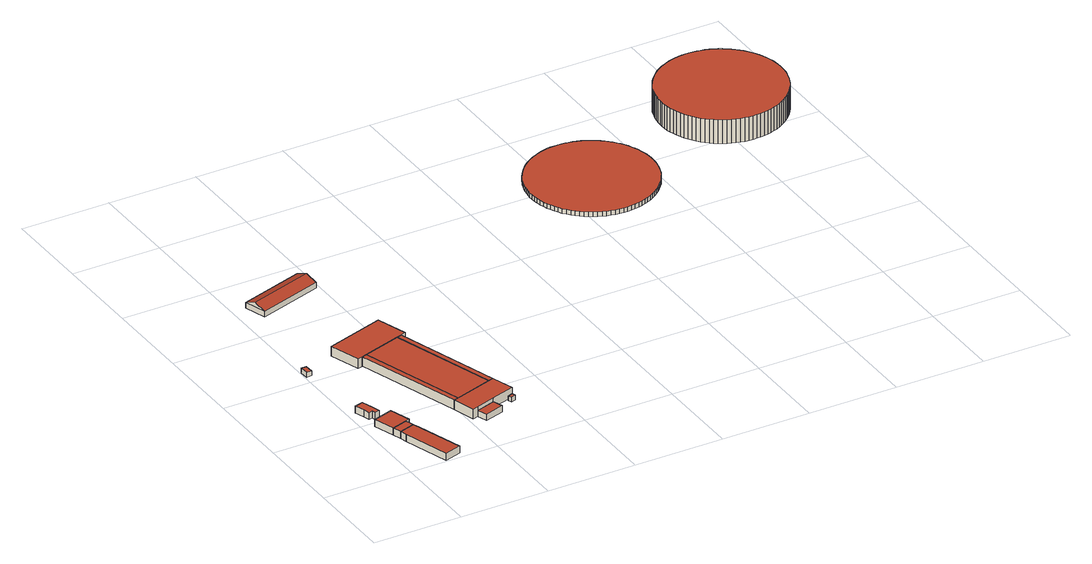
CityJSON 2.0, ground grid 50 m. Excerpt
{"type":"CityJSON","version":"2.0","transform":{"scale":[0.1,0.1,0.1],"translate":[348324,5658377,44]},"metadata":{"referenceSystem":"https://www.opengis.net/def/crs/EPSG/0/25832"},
"CityObjects":{
"building1":{"type":"Building","attributes":{"Geometrietyp2DReferenz":"3000","Gemeindeschluessel":"05315000","function":"31001_2000","roofType":"1000","measuredHeight":3.92,"storeysAboveGround":1},"address":[{"country":"Germany","locality":"Köln","thoroughfareNumber":"1","thoroughfareName":"Further Weg"}],"geometry":[{"type":"Solid","lod":"2","boundaries":[[[[0,1,2,3]],[[4,5,1,0]],[[6,7,5,4]],[[3,2,7,6]],[[4,0,3,6]],[[1,5,7,2]]]],"semantics":{"surfaces":[{"type":"WallSurface"},{"type":"RoofSurface"},{"type":"GroundSurface"}],"values":[[0,0,0,0,1,2]]}}]},
"building2":{"type":"Building","attributes":{"Geometrietyp2DReferenz":"3000","Gemeindeschluessel":"05315000","function":"31001_2000","roofType":"1000","measuredHeight":3.93,"storeysAboveGround":1},"address":[{"country":"Germany","locality":"Köln","thoroughfareNumber":"1","thoroughfareName":"Further Weg"}],"geometry":[{"type":"Solid","lod":"2","boundaries":[[[[8,9,10,0]],[[11,12,9,8]],[[13,14,12,11]],[[15,16,14,13]],[[17,18,16,15]],[[4,19,18,17]],[[0,10,19,4]],[[17,15,13,11,8,0,4]],[[9,12,14,16,18,19,10]]]],"semantics":{"surfaces":[{"type":"WallSurface"},{"type":"RoofSurface"},{"type":"GroundSurface"}],"values":[[0,0,0,0,0,0,0,1,2]]}}]},
"building3":{"type":"Building","attributes":{"Geometrietyp2DReferenz":"3000","Gemeindeschluessel":"05315000","function":"31001_2000","roofType":"1000","measuredHeight":3.98,"storeysAboveGround":1},"address":[{"country":"Germany","locality":"Köln","thoroughfareNumber":"1","thoroughfareName":"Further Weg"}],"geometry":[{"type":"Solid","lod":"2","boundaries":[[[[20,21,22,23]],[[24,25,21,20]],[[26,27,25,24]],[[28,29,27,26]],[[30,31,29,28]],[[32,33,31,30]],[[34,35,33,32]],[[23,22,35,34]],[[32,30,28,26,24,20,23,34]],[[21,25,27,29,31,33,35,22]]]],"semantics":{"surfaces":[{"type":"WallSurface"},{"type":"RoofSurface"},{"type":"GroundSurface"}],"values":[[0,0,0,0,0,0,0,0,1,2]]}}]},
"building4":{"type":"Building","attributes":{"Geometrietyp2DReferenz":"3000","Gemeindeschluessel":"05315000","function":"31001_2000","roofType":"1000","measuredHeight":3.97,"storeysAboveGround":1},"address":[{"country":"Germany","locality":"Köln","thoroughfareNumber":"1","thoroughfareName":"Further Weg"}],"geometry":[{"type":"Solid","lod":"2","boundaries":[[[[36,37,38,39]],[[3,40,37,36]],[[6,41,40,3]],[[42,43,41,6]],[[39,38,43,42]],[[6,3,36,39,42]],[[37,40,41,43,38]]]],"semantics":{"surfaces":[{"type":"WallSurface"},{"type":"RoofSurface"},{"type":"GroundSurface"}],"values":[[0,0,0,0,0,1,2]]}}]},
"building5":{"type":"Building","attributes":{"Geometrietyp2DReferenz":"3000","Gemeindeschluessel":"05315000","function":"31001_2000","roofType":"1000","measuredHeight":2.68,"storeysAboveGround":1},"address":[{"country":"Germany","locality":"Köln","thoroughfareNumber":"1","thoroughfareName":"Further Weg"}],"geometry":[{"type":"Solid","lod":"2","boundaries":[[[[44,45,46,47]],[[48,49,45,44]],[[50,51,49,48]],[[47,46,51,50]],[[48,44,47,50]],[[45,49,51,46]]]],"semantics":{"surfaces":[{"type":"WallSurface"},{"type":"RoofSurface"},{"type":"GroundSurface"}],"values":[[0,0,0,0,1,2]]}}]},
"building6":{"type":"Building","attributes":{"Geometrietyp2DReferenz":"3000","Gemeindeschluessel":"05315000","function":"51009_1610","roofType":"1000","measuredHeight":5.43},"geometry":[{"type":"Solid","lod":"2","boundaries":[[[[52,53,54,55]],[[56,57,53,52]],[[58,59,57,56]],[[55,54,59,58]],[[56,52,55,58]],[[53,57,59,54]]]],"semantics":{"surfaces":[{"type":"WallSurface"},{"type":"RoofSurface"},{"type":"GroundSurface"}],"values":[[0,0,0,0,1,2]]}}]},
"building7":{"type":"Building","attributes":{"Gemeindeschluessel":"05315000","Geometrietyp2DReferenz":"3000","function":"31001_2000"},"address":[{"country":"Germany","locality":"Köln","thoroughfareNumber":"1","thoroughfareName":"Further Weg"}],"children":["building7-1","building7-2","building7-3","building7-4"]},
"building7-1":{"type":"BuildingPart","attributes":{"roofType":"1000","measuredHeight":5.41,"storeysAboveGround":1},"parents":["building7"],"geometry":[{"type":"Solid","lod":"2","boundaries":[[[[60,61,62,63]],[[64,65,66,67]],[[60,63,64,67]],[[62,61,66,65]],[[64,63,62,65]],[[60,67,66,61]]]],"semantics":{"surfaces":[{"type":"WallSurface"},{"type":"RoofSurface"},{"type":"GroundSurface"},{"type":"ClosureSurface"}],"values":[[0,0,1,2,3,3]]}}]},
"building7-2":{"type":"BuildingPart","attributes":{"roofType":"1000","measuredHeight":5.45,"storeysAboveGround":1},"parents":["building7"],"geometry":[{"type":"MultiSurface","lod":"2","boundaries":[[[58,68,65,55]],[[69,70,68,58]],[[71,72,70,69]],[[73,74,72,71]],[[75,76,74,73]],[[77,78,76,75]],[[79,62,78,77]],[[77,75,73,71,69,58,55,79]],[[65,68,70,72,74,76,78,62]],[[79,55,64,63]],[[65,62,63,64]]],"semantics":{"surfaces":[{"type":"WallSurface"},{"type":"RoofSurface"},{"type":"GroundSurface"},{"type":"ClosureSurface"}],"values":[0,0,0,0,0,0,0,1,2,0,3]}}]},
"building7-3":{"type":"BuildingPart","attributes":{"roofType":"1000","measuredHeight":5.43,"storeysAboveGround":1},"parents":["building7"],"geometry":[{"type":"MultiSurface","lod":"2","boundaries":[[[56,80,81,82]],[[52,66,80,56]],[[83,84,61,85]],[[86,87,84,83]],[[88,89,87,86]],[[82,81,90,91]],[[88,86,83,85,52,56,82,91]],[[80,66,61,84,87,89,90,81]],[[52,85,60,67]],[[61,66,67,60]],[[88,91,92,93]],[[90,89,93,92]]],"semantics":{"surfaces":[{"type":"WallSurface"},{"type":"RoofSurface"},{"type":"GroundSurface"},{"type":"ClosureSurface"}],"values":[0,0,0,0,0,0,1,2,0,3,0,3]}}]},
"building7-4":{"type":"BuildingPart","attributes":{"roofType":"1000","measuredHeight":3.42,"storeysAboveGround":1},"parents":["building7"],"geometry":[{"type":"Solid","lod":"2","boundaries":[[[[94,95,89,93]],[[96,97,95,94]],[[92,90,97,96]],[[94,93,92,96]],[[89,95,97,90]],[[92,93,89,90]]]],"semantics":{"surfaces":[{"type":"WallSurface"},{"type":"RoofSurface"},{"type":"GroundSurface"},{"type":"ClosureSurface"}],"values":[[0,0,0,1,2,3]]}}]},
"building8":{"type":"Building","attributes":{"Geometrietyp2DReferenz":"3000","Gemeindeschluessel":"05315000","function":"31001_2000","roofType":"3100","measuredHeight":5.89,"storeysAboveGround":1},"address":[{"country":"Germany","locality":"Köln","thoroughfareNumber":"1","thoroughfareName":"Further Weg"}],"geometry":[{"type":"Solid","lod":"2","boundaries":[[[[98,99,100,101]],[[102,103,99,98]],[[104,105,103,102]],[[101,100,105,104]],[[98,106,102]],[[104,107,101]],[[101,107,106,98]],[[102,106,107,104]],[[99,103,105,100]]]],"semantics":{"surfaces":[{"type":"WallSurface"},{"type":"RoofSurface"},{"type":"GroundSurface"}],"values":[[0,0,0,0,0,0,1,1,2]]}}]},
"building9":{"type":"Building","attributes":{"Geometrietyp2DReferenz":"3000","Gemeindeschluessel":"05315000","function":"31001_2000","roofType":"1000","measuredHeight":2.74},"address":[{"country":"Germany","locality":"Köln","thoroughfareNumber":"1","thoroughfareName":"Further Weg"}],"geometry":[{"type":"Solid","lod":"2","boundaries":[[[[108,109,110,111]],[[112,113,109,108]],[[114,115,113,112]],[[111,110,115,114]],[[112,108,111,114]],[[109,113,115,110]]]],"semantics":{"surfaces":[{"type":"WallSurface"},{"type":"RoofSurface"},{"type":"GroundSurface"}],"values":[[0,0,0,0,1,2]]}}]},
"building10":{"type":"Building","attributes":{"Geometrietyp2DReferenz":"3000","Gemeindeschluessel":"05315000","function":"51009_1610","roofType":"1000","measuredHeight":5.42},"geometry":[{"type":"Solid","lod":"2","boundaries":[[[[83,116,117,77]],[[85,118,116,83]],[[79,119,118,85]],[[77,117,119,79]],[[85,83,77,79]],[[116,118,119,117]]]],"semantics":{"surfaces":[{"type":"WallSurface"},{"type":"RoofSurface"},{"type":"GroundSurface"}],"values":[[0,0,0,0,1,2]]}}]},
"building11":{"type":"Building","attributes":{"Geometrietyp2DReferenz":"3000","Gemeindeschluessel":"05315000","function":"51003_1205","roofType":"1000","measuredHeight":2.63},"geometry":[{"type":"Solid","lod":"2","boundaries":[[[[120,121,122,123]],[[124,125,121,120]],[[126,127,125,124]],[[128,129,127,126]],[[130,131,129,128]],[[132,133,131,130]],[[134,135,133,132]],[[136,137,135,134]],[[138,139,137,136]],[[140,141,139,138]],[[142,143,141,140]],[[144,145,143,142]],[[146,147,145,144]],[[148,149,147,146]],[[150,151,149,148]],[[152,153,151,150]],[[154,155,153,152]],[[156,157,155,154]],[[158,159,157,156]],[[160,161,159,158]],[[162,163,161,160]],[[164,165,163,162]],[[166,167,165,164]],[[168,169,167,166]],[[170,171,169,168]],[[172,173,171,170]],[[174,175,173,172]],[[176,177,175,174]],[[178,179,177,176]],[[180,181,179,178]],[[182,183,181,180]],[[184,185,183,182]],[[186,187,185,184]],[[188,189,187,186]],[[190,191,189,188]],[[192,193,191,190]],[[194,195,193,192]],[[196,197,195,194]],[[198,199,197,196]],[[200,201,199,198]],[[202,203,201,200]],[[204,205,203,202]],[[206,207,205,204]],[[208,209,207,206]],[[210,211,209,208]],[[212,213,211,210]],[[214,215,213,212]],[[216,217,215,214]],[[218,219,217,216]],[[220,221,219,218]],[[222,223,221,220]],[[224,225,223,222]],[[226,227,225,224]],[[228,229,227,226]],[[230,231,229,228]],[[232,233,231,230]],[[234,235,233,232]],[[236,237,235,234]],[[238,239,237,236]],[[240,241,239,238]],[[242,243,241,240]],[[244,245,243,242]],[[246,247,245,244]],[[248,249,247,246]],[[250,251,249,248]],[[252,253,251,250]],[[254,255,253,252]],[[256,257,255,254]],[[258,259,257,256]],[[260,261,259,258]],[[262,263,261,260]],[[264,265,263,262]],[[266,267,265,264]],[[268,269,267,266]],[[270,271,269,268]],[[272,273,271,270]],[[274,275,273,272]],[[276,277,275,274]],[[278,279,277,276]],[[280,281,279,278]],[[282,283,281,280]],[[284,285,283,282]],[[286,287,285,284]],[[288,289,287,286]],[[290,291,289,288]],[[292,293,291,290]],[[294,295,293,292]],[[296,297,295,294]],[[298,299,297,296]],[[300,301,299,298]],[[302,303,301,300]],[[304,305,303,302]],[[306,307,305,304]],[[308,309,307,306]],[[310,311,309,308]],[[312,313,311,310]],[[314,315,313,312]],[[316,317,315,314]],[[318,319,317,316]],[[123,122,319,318]],[[316,314,312,310,308,306,304,302,300,298,296,294,292,290,288,286,284,282,280,278,276,274,272,270,268,266,264,262,260,258,256,254,252,250,248,246,244,242,240,238,236,234,232,230,228,226,224,222,220,218,216,214,212,210,208,206,204,202,200,198,196,194,192,190,188,186,184,182,180,178,176,174,172,170,168,166,164,162,160,158,156,154,152,150,148,146,144,142,140,138,136,134,132,130,128,126,124,120,123,318]],[[121,125,127,129,131,133,135,137,139,141,143,145,147,149,151,153,155,157,159,161,163,165,167,169,171,173,175,177,179,181,183,185,187,189,191,193,195,197,199,201,203,205,207,209,211,213,215,217,219,221,223,225,227,229,231,233,235,237,239,241,243,245,247,249,251,253,255,257,259,261,263,265,267,269,271,273,275,277,279,281,283,285,287,289,291,293,295,297,299,301,303,305,307,309,311,313,315,317,319,122]]]],"semantics":{"surfaces":[{"type":"WallSurface"},{"type":"RoofSurface"},{"type":"GroundSurface"}],"values":[[0,0,0,0,0,0,0,0,0,0,0,0,0,0,0,0,0,0,0,0,0,0,0,0,0,0,0,0,0,0,0,0,0,0,0,0,0,0,0,0,0,0,0,0,0,0,0,0,0,0,0,0,0,0,0,0,0,0,0,0,0,0,0,0,0,0,0,0,0,0,0,0,0,0,0,0,0,0,0,0,0,0,0,0,0,0,0,0,0,0,0,0,0,0,0,0,0,0,0,0,1,2]]}}]},
"building12":{"type":"Building","attributes":{"Geometrietyp2DReferenz":"3000","Gemeindeschluessel":"05315000","function":"51003_1205","roofType":"1000","measuredHeight":13.68},"geometry":[{"type":"Solid","lod":"2","boundaries":[[[[320,321,322,323]],[[324,325,321,320]],[[326,327,325,324]],[[328,329,327,326]],[[330,331,329,328]],[[332,333,331,330]],[[334,335,333,332]],[[336,337,335,334]],[[338,339,337,336]],[[340,341,339,338]],[[342,343,341,340]],[[344,345,343,342]],[[346,347,345,344]],[[348,349,347,346]],[[350,351,349,348]],[[352,353,351,350]],[[354,355,353,352]],[[356,357,355,354]],[[358,359,357,356]],[[360,361,359,358]],[[362,363,361,360]],[[364,365,363,362]],[[366,367,365,364]],[[368,369,367,366]],[[370,371,369,368]],[[372,373,371,370]],[[374,375,373,372]],[[376,377,375,374]],[[378,379,377,376]],[[380,381,379,378]],[[382,383,381,380]],[[384,385,383,382]],[[386,387,385,384]],[[388,389,387,386]],[[390,391,389,388]],[[392,393,391,390]],[[394,395,393,392]],[[396,397,395,394]],[[398,399,397,396]],[[400,401,399,398]],[[402,403,401,400]],[[404,405,403,402]],[[406,407,405,404]],[[408,409,407,406]],[[410,411,409,408]],[[412,413,411,410]],[[414,415,413,412]],[[416,417,415,414]],[[418,419,417,416]],[[420,421,419,418]],[[422,423,421,420]],[[424,425,423,422]],[[426,427,425,424]],[[428,429,427,426]],[[430,431,429,428]],[[432,433,431,430]],[[434,435,433,432]],[[436,437,435,434]],[[438,439,437,436]],[[440,441,439,438]],[[442,443,441,440]],[[444,445,443,442]],[[446,447,445,444]],[[448,449,447,446]],[[450,451,449,448]],[[452,453,451,450]],[[454,455,453,452]],[[456,457,455,454]],[[458,459,457,456]],[[460,461,459,458]],[[462,463,461,460]],[[464,465,463,462]],[[466,467,465,464]],[[468,469,467,466]],[[470,471,469,468]],[[472,473,471,470]],[[474,475,473,472]],[[476,477,475,474]],[[478,479,477,476]],[[480,481,479,478]],[[482,483,481,480]],[[484,485,483,482]],[[486,487,485,484]],[[488,489,487,486]],[[490,491,489,488]],[[492,493,491,490]],[[494,495,493,492]],[[496,497,495,494]],[[498,499,497,496]],[[500,501,499,498]],[[502,503,501,500]],[[504,505,503,502]],[[506,507,505,504]],[[508,509,507,506]],[[510,511,509,508]],[[512,513,511,510]],[[514,515,513,512]],[[323,322,515,514]],[[512,510,508,506,504,502,500,498,496,494,492,490,488,486,484,482,480,478,476,474,472,470,468,466,464,462,460,458,456,454,452,450,448,446,444,442,440,438,436,434,432,430,428,426,424,422,420,418,416,414,412,410,408,406,404,402,400,398,396,394,392,390,388,386,384,382,380,378,376,374,372,370,368,366,364,362,360,358,356,354,352,350,348,346,344,342,340,338,336,334,332,330,328,326,324,320,323,514]],[[321,325,327,329,331,333,335,337,339,341,343,345,347,349,351,353,355,357,359,361,363,365,367,369,371,373,375,377,379,381,383,385,387,389,391,393,395,397,399,401,403,405,407,409,411,413,415,417,419,421,423,425,427,429,431,433,435,437,439,441,443,445,447,449,451,453,455,457,459,461,463,465,467,469,471,473,475,477,479,481,483,485,487,489,491,493,495,497,499,501,503,505,507,509,511,513,515,322]]]],"semantics":{"surfaces":[{"type":"WallSurface"},{"type":"RoofSurface"},{"type":"GroundSurface"}],"values":[[0,0,0,0,0,0,0,0,0,0,0,0,0,0,0,0,0,0,0,0,0,0,0,0,0,0,0,0,0,0,0,0,0,0,0,0,0,0,0,0,0,0,0,0,0,0,0,0,0,0,0,0,0,0,0,0,0,0,0,0,0,0,0,0,0,0,0,0,0,0,0,0,0,0,0,0,0,0,0,0,0,0,0,0,0,0,0,0,0,0,0,0,0,0,0,0,0,0,1,2]]}}]}
},
"vertices":[
[207,331,42],[207,331,3],[192,379,3],[192,379,42],[117,302,42],[117,302,3],[102,350,42],[102,350,3],
[219,293,42],[219,293,2],[207,331,2],[302,34,42],[302,34,2],[209,5,42],[209,5,2],[127,264,42],[127,264,2],[128,265,42],[128,265,2],[117,302,2],
[111,586,43],[111,586,3],[93,641,3],[93,641,43],[127,533,43],[127,533,3],[99,524,43],[99,524,3],[93,543,43],[93,543,3],[73,536,43],[73,536,3],[63,571,43],[63,571,3],[45,626,43],[45,626,3],
[214,386,42],[214,386,2],[177,502,2],[177,502,42],[192,379,2],[102,350,2],[65,467,42],[65,467,2],
[39,1050,28],[39,1050,1],[37,1101,1],[37,1101,28],[10,1049,28],[10,1049,1],[8,1101,28],[8,1101,1],
[517,422,56],[517,422,2],[331,1012,2],[331,1012,56],[488,413,56],[488,413,2],[302,1003,56],[302,1003,2],
[733,490,55],[733,490,1],[547,1080,1],[547,1080,55],[331,1012,55],[331,1012,1],[517,422,1],[517,422,55],
[302,1003,1],[274,994,56],[274,994,1],[219,1168,56],[219,1168,1],[549,1272,56],[549,1272,1],[604,1098,56],[604,1098,1],[576,1089,56],[576,1089,1],[547,1080,56],
[488,413,1],[527,288,1],[527,288,56],[761,499,56],[761,499,1],[733,490,56],[801,374,56],[801,374,1],[667,332,56],[667,332,1],[558,298,1],[558,298,56],[558,298,36],[667,332,36],
[685,275,36],[685,275,1],[576,241,36],[576,241,1],
[117,1653,37],[117,1653,4],[478,1767,4],[478,1767,37],[79,1776,37],[79,1776,4],[439,1889,37],[439,1889,4],[98,1715,63],[459,1828,63],
[800,342,28],[800,342,1],[794,362,1],[794,362,28],[772,333,28],[772,333,1],[765,354,28],[765,354,1],
[761,499,2],[576,1089,2],[733,490,2],[547,1080,2],
[1841,2017,28],[1841,2017,2],[1839,1996,2],[1839,1996,28],[1844,2038,28],[1844,2038,2],[1848,2059,28],[1848,2059,2],[1853,2080,28],[1853,2080,2],[1860,2100,28],[1860,2100,2],[1867,2119,28],[1867,2119,2],[1876,2138,28],[1876,2138,2],[1886,2157,28],[1886,2157,2],[1898,2175,28],[1898,2175,2],[1910,2192,28],[1910,2192,2],[1923,2209,28],[1923,2209,2],[1937,2224,28],[1937,2224,2],[1953,2239,28],[1953,2239,2],[1970,2253,28],[1970,2253,2],[1987,2266,28],[1987,2266,2],[2005,2278,28],[2005,2278,2],[2024,2289,28],[2024,2289,2],[2043,2298,28],[2043,2298,2],[2064,2307,28],[2064,2307,2],[2084,2314,28],[2084,2314,2],[2105,2319,28],[2105,2319,2],[2126,2324,28],[2126,2324,2],[2148,2327,28],[2148,2327,2],[2169,2328,28],[2169,2328,2],[2191,2329,28],[2191,2329,2],[2211,2328,28],[2211,2328,2],[2231,2326,28],[2231,2326,2],[2251,2322,28],[2251,2322,2],[2271,2318,28],[2271,2318,2],[2290,2312,28],[2290,2312,2],[2310,2306,28],[2310,2306,2],[2328,2298,28],[2328,2298,2],[2346,2289,28],[2346,2289,2],[2364,2279,28],[2364,2279,2],[2381,2268,28],[2381,2268,2],[2397,2256,28],[2397,2256,2],[2413,2244,28],[2413,2244,2],[2428,2230,28],[2428,2230,2],[2442,2215,28],[2442,2215,2],[2456,2199,28],[2456,2199,2],[2468,2183,28],[2468,2183,2],[2480,2166,28],[2480,2166,2],[2490,2148,28],[2490,2148,2],[2499,2129,28],[2499,2129,2],[2507,2110,28],[2507,2110,2],[2515,2091,28],[2515,2091,2],[2520,2071,28],[2520,2071,2],[2525,2051,28],[2525,2051,2],[2529,2030,28],[2529,2030,2],[2531,2010,28],[2531,2010,2],[2532,1989,28],[2532,1989,2],[2532,1969,28],[2532,1969,2],[2530,1946,28],[2530,1946,2],[2527,1923,28],[2527,1923,2],[2522,1901,28],[2522,1901,2],[2516,1879,28],[2516,1879,2],[2509,1858,28],[2509,1858,2],[2500,1837,28],[2500,1837,2],[2490,1817,28],[2490,1817,2],[2478,1797,28],[2478,1797,2],[2466,1778,28],[2466,1778,2],[2452,1761,28],[2452,1761,2],[2437,1744,28],[2437,1744,2],[2421,1728,28],[2421,1728,2],[2403,1713,28],[2403,1713,2],[2385,1699,28],[2385,1699,2],[2366,1687,28],[2366,1687,2],[2347,1676,28],[2347,1676,2],[2326,1666,28],[2326,1666,2],[2305,1657,28],[2305,1657,2],[2284,1650,28],[2284,1650,2],[2262,1644,28],[2262,1644,2],[2239,1640,28],[2239,1640,2],[2217,1637,28],[2217,1637,2],[2194,1636,28],[2194,1636,2],[2172,1636,28],[2172,1636,2],[2149,1638,28],[2149,1638,2],[2127,1641,28],[2127,1641,2],[2104,1645,28],[2104,1645,2],[2082,1651,28],[2082,1651,2],[2061,1659,28],[2061,1659,2],[2040,1668,28],[2040,1668,2],[2020,1678,28],[2020,1678,2],[2000,1689,28],[2000,1689,2],[1982,1702,28],[1982,1702,2],[1964,1716,28],[1964,1716,2],[1947,1731,28],[1947,1731,2],[1931,1747,28],[1931,1747,2],[1916,1765,28],[1916,1765,2],[1902,1783,28],[1902,1783,2],[1890,1802,28],[1890,1802,2],[1879,1821,28],[1879,1821,2],[1869,1842,28],[1869,1842,2],[1860,1863,28],[1860,1863,2],[1853,1884,28],[1853,1884,2],[1847,1906,28],[1847,1906,2],[1843,1929,28],[1843,1929,2],[1840,1951,28],[1840,1951,2],[1839,1974,28],[1839,1974,2],
[2755,2307,137],[2755,2307,0],[2753,2285,0],[2753,2285,137],[2758,2328,137],[2758,2328,0],[2762,2349,137],[2762,2349,0],[2768,2370,137],[2768,2370,0],[2774,2390,137],[2774,2390,0],[2782,2410,137],[2782,2410,0],[2792,2430,137],[2792,2430,0],[2802,2448,137],[2802,2448,0],[2814,2466,137],[2814,2466,0],[2827,2484,137],[2827,2484,0],[2841,2500,137],[2841,2500,0],[2855,2516,137],[2855,2516,0],[2871,2530,137],[2871,2530,0],[2888,2544,137],[2888,2544,0],[2905,2557,137],[2905,2557,0],[2924,2568,137],[2924,2568,0],[2942,2578,137],[2942,2578,0],[2962,2587,137],[2962,2587,0],[2982,2595,137],[2982,2595,0],[3003,2602,137],[3003,2602,0],[3023,2607,137],[3023,2607,0],[3045,2611,137],[3045,2611,0],[3066,2613,137],[3066,2613,0],[3088,2615,137],[3088,2615,0],[3109,2615,137],[3109,2615,0],[3131,2613,137],[3131,2613,0],[3152,2610,137],[3152,2610,0],[3173,2606,137],[3173,2606,0],[3194,2601,137],[3194,2601,0],[3215,2594,137],[3215,2594,0],[3235,2586,137],[3235,2586,0],[3255,2576,137],[3255,2576,0],[3273,2566,137],[3273,2566,0],[3292,2554,137],[3292,2554,0],[3309,2541,137],[3309,2541,0],[3326,2527,137],[3326,2527,0],[3341,2512,137],[3341,2512,0],[3356,2496,137],[3356,2496,0],[3370,2480,137],[3370,2480,0],[3382,2462,137],[3382,2462,0],[3394,2444,137],[3394,2444,0],[3404,2425,137],[3404,2425,0],[3413,2405,137],[3413,2405,0],[3421,2385,137],[3421,2385,0],[3427,2364,137],[3427,2364,0],[3433,2343,137],[3433,2343,0],[3436,2322,137],[3436,2322,0],[3439,2300,137],[3439,2300,0],[3440,2279,137],[3440,2279,0],[3440,2257,137],[3440,2257,0],[3438,2235,137],[3438,2235,0],[3435,2212,137],[3435,2212,0],[3430,2190,137],[3430,2190,0],[3424,2169,137],[3424,2169,0],[3417,2147,137],[3417,2147,0],[3408,2127,137],[3408,2127,0],[3398,2107,137],[3398,2107,0],[3387,2087,137],[3387,2087,0],[3374,2069,137],[3374,2069,0],[3360,2051,137],[3360,2051,0],[3345,2034,137],[3345,2034,0],[3329,2018,137],[3329,2018,0],[3312,2004,137],[3312,2004,0],[3294,1990,137],[3294,1990,0],[3276,1978,137],[3276,1978,0],[3256,1967,137],[3256,1967,0],[3236,1957,137],[3236,1957,0],[3215,1949,137],[3215,1949,0],[3194,1941,137],[3194,1941,0],[3172,1936,137],[3172,1936,0],[3150,1932,137],[3150,1932,0],[3127,1929,137],[3127,1929,0],[3105,1928,137],[3105,1928,0],[3083,1928,137],[3083,1928,0],[3060,1929,137],[3060,1929,0],[3038,1933,137],[3038,1933,0],[3016,1937,137],[3016,1937,0],[2994,1943,137],[2994,1943,0],[2973,1951,137],[2973,1951,0],[2952,1959,137],[2952,1959,0],[2932,1969,137],[2932,1969,0],[2913,1981,137],[2913,1981,0],[2894,1993,137],[2894,1993,0],[2877,2007,137],[2877,2007,0],[2860,2022,137],[2860,2022,0],[2844,2038,137],[2844,2038,0],[2829,2055,137],[2829,2055,0],[2816,2073,137],[2816,2073,0],[2803,2092,137],[2803,2092,0],[2792,2112,137],[2792,2112,0],[2783,2132,137],[2783,2132,0],[2774,2153,137],[2774,2153,0],[2767,2174,137],[2767,2174,0],[2761,2196,137],[2761,2196,0],[2757,2218,137],[2757,2218,0],[2754,2240,137],[2754,2240,0],[2753,2263,137],[2753,2263,0]
]}
